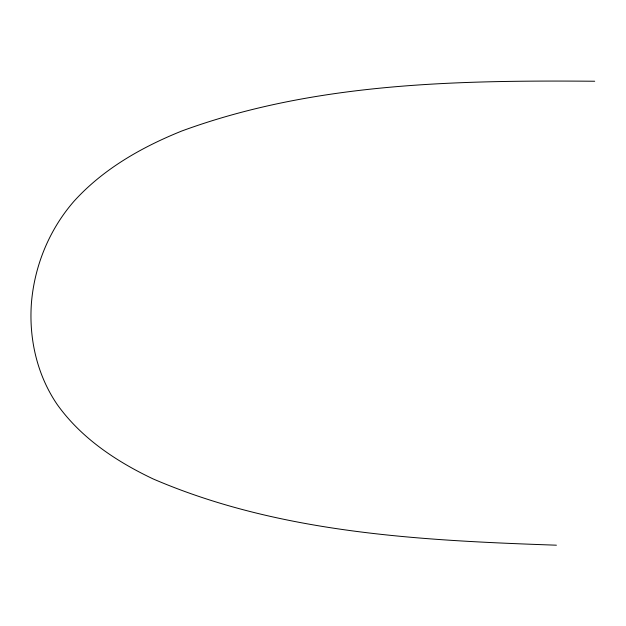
<?xml version="1.0" encoding="UTF-8"?>
<svg xmlns="http://www.w3.org/2000/svg" width="626" height="626" viewBox="0 0 626 626"><rect width="100%" height="100%" fill="white"/><g stroke="black" fill="none" stroke-linecap="round" stroke-linejoin="round"><path stroke-width="0.94" d="M594.7 81.239C456.166 80.175 313.469 82.718 181.869 130.975C141.758 147.118 103.126 169.012 73.876 201.4C49.431 229.515 34.727 265.134 31.496 302.201C28.679 337.97 36.809 374.536 57.122 404.38C81.09 438.059 116.264 461.432 153.151 478.937C279.838 533.454 420.414 540.434 556.412 545.191"/></g></svg>
